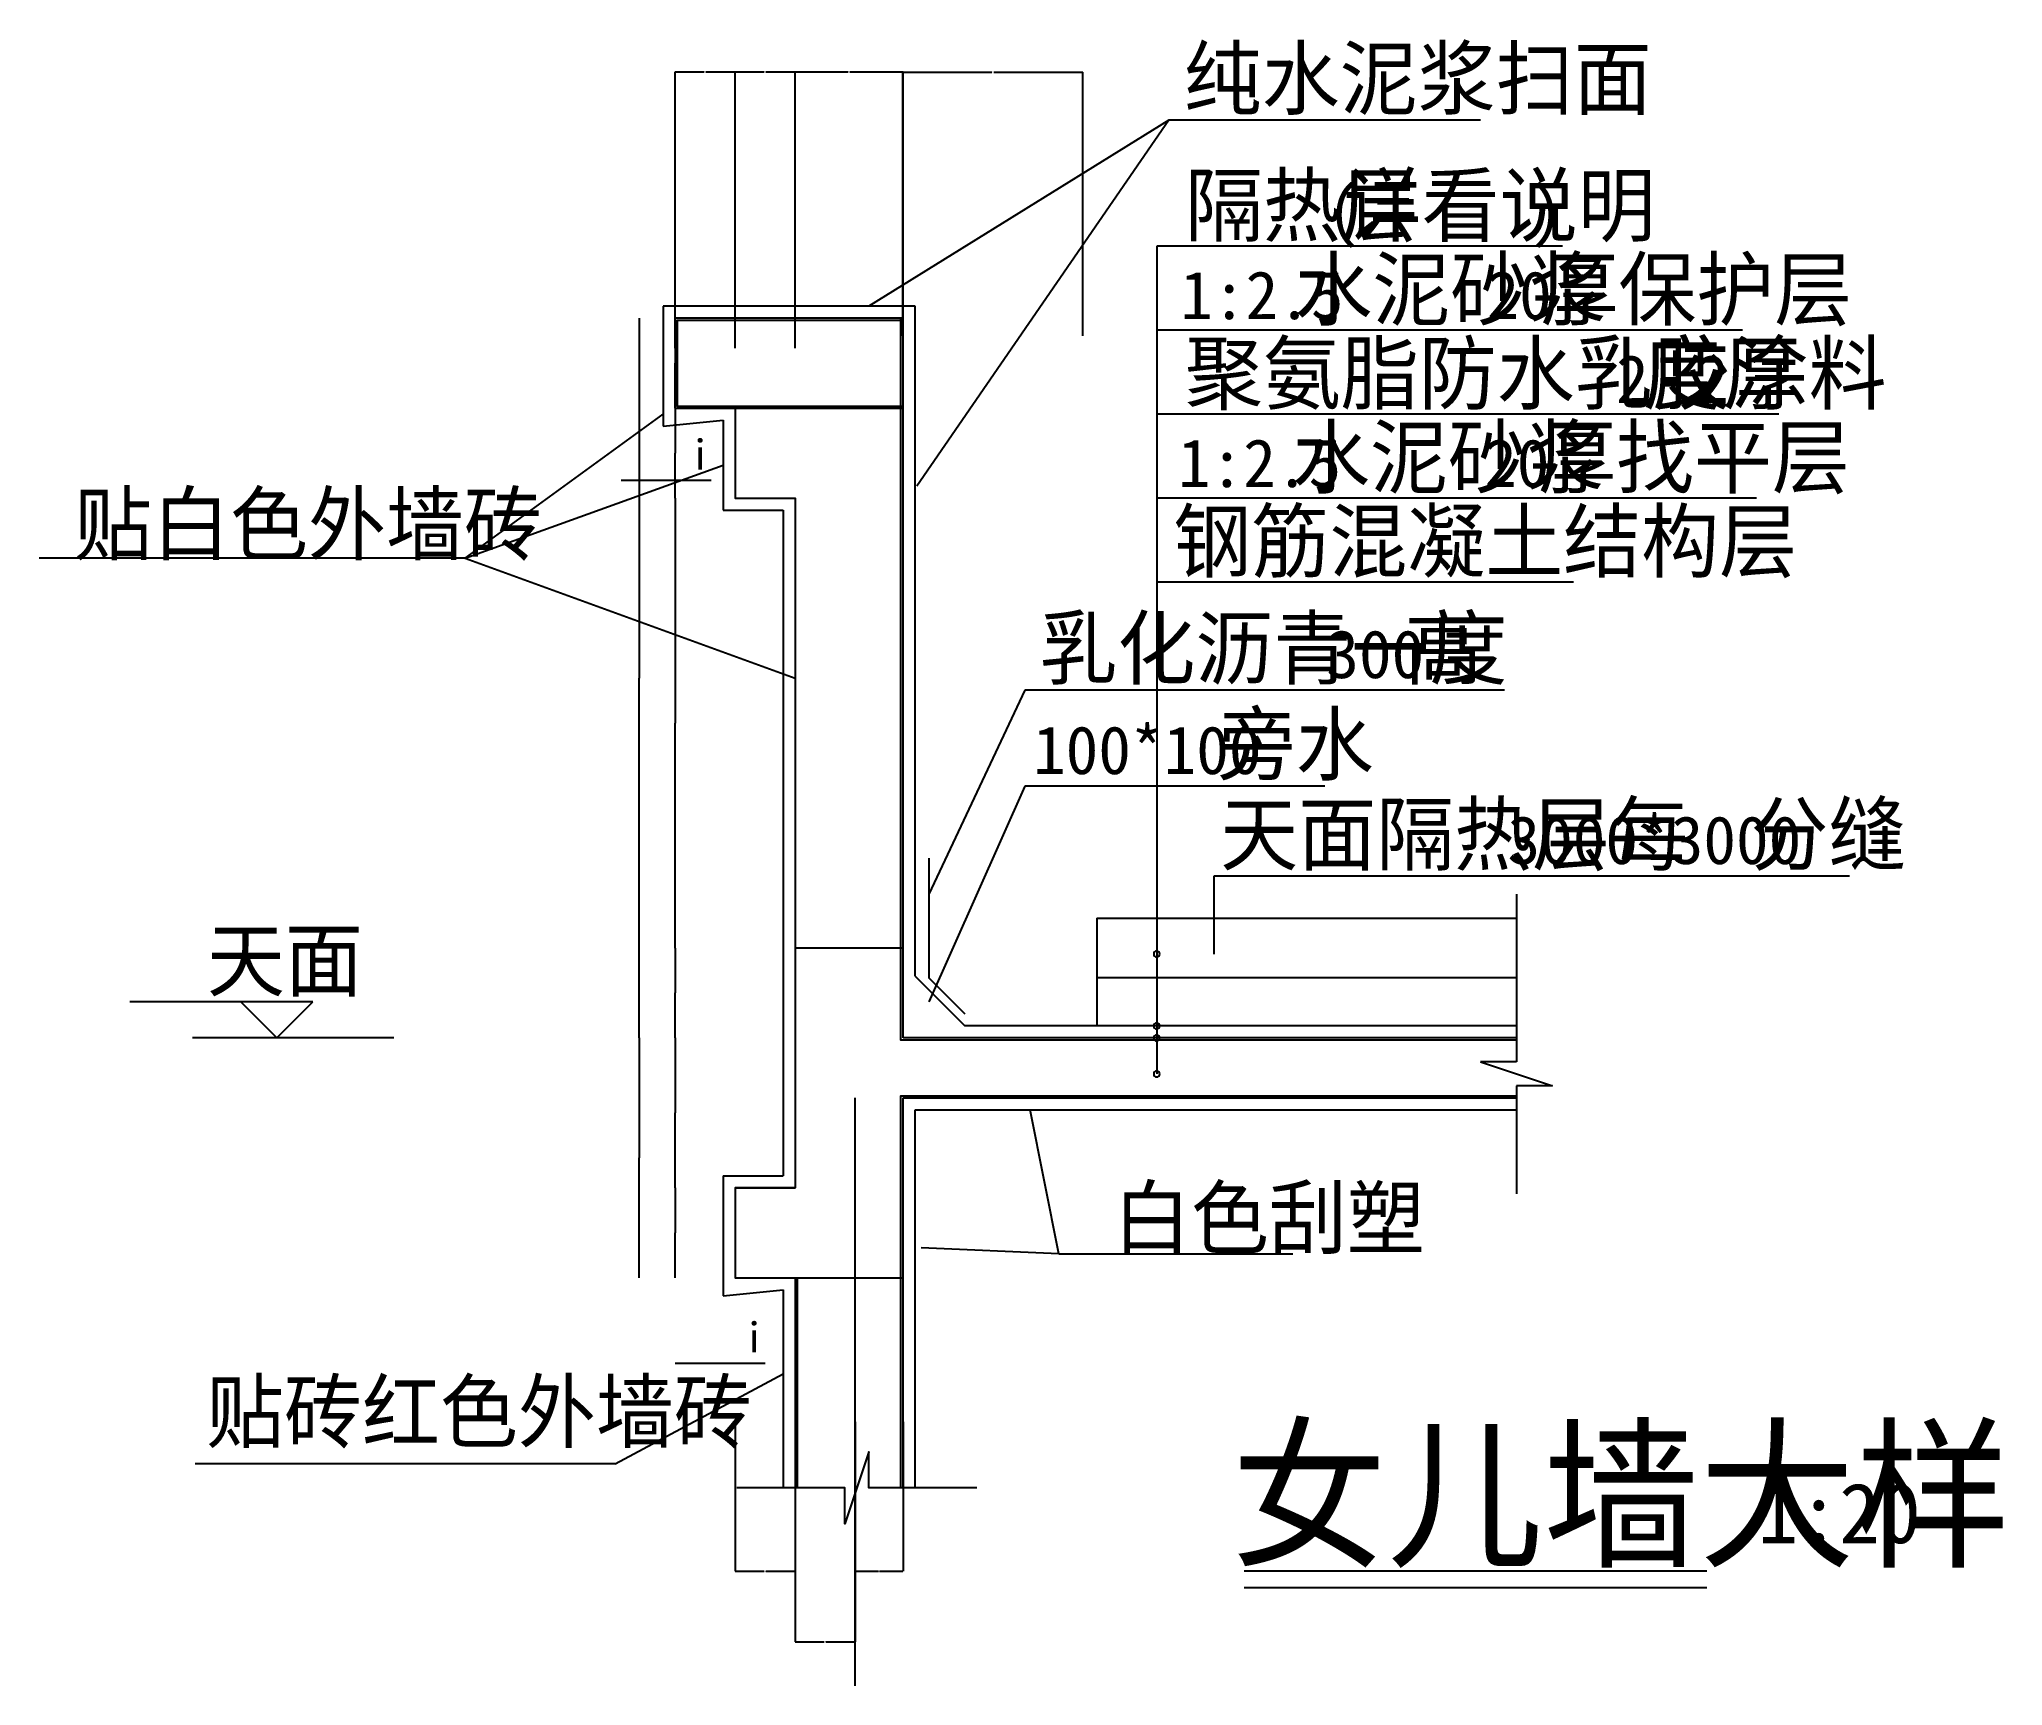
# Model space of a CAD drawing. Header units: metres. Extents: x -210 to 3063, y 320 to 3065.
import ezdxf

# ---------------------------------------------------------------- set-up
doc = ezdxf.new("R2010")
doc.units = ezdxf.units.M
for name, color, linetype in [('LM', 141, 'Continuous'), ('PUB_DIM', 3, 'Continuous'), ('PUB_TEXT', 7, 'Continuous'), ('PUB_WALL', 7, 'Continuous'), ('S_DOTE', 1, 'Continuous'), ('S_E_COLUMN', 4, 'Continuous'), ('S_SURFACE', 6, 'Continuous'), ('S_WALL', 7, 'Continuous')]:
    doc.layers.add(name, color=color, linetype=linetype)
doc.dimstyles.get("Standard").update_dxf_attribs({"dimtxt": 2.5, "dimasz": 2.5, "dimexe": 1.25, "dimexo": 0.625, "dimtad": 1, "dimcen": 2.5, "dimazin": 3, "dimtfac": 1, "dimtmove": 0, "dimatfit": 3})

# ---------------------------------------------------------------- blocks, each defined once
blk = doc.blocks.new('*D1')
for p, q in [((1138.5, 3010.49), (1049.75, 3010.49)), ((1050, 2550), (1050, 3010.49)), ((1230.25, 3010.49), (1141.5, 3010.49)), ((1230, 2550), (1230, 3010.49))]:
    blk.add_line(p, q)
at = {"layer": 'Defpoints'}
for p in [(1230, 3010.49), (1050, 2550), (1230, 2550)]:
    blk.add_point(p, dxfattribs=at)
at = {"layer": 'PUB_DIM', "insert": (1140, 3010.49), "char_height": 1, "attachment_point": 5}
blk.add_mtext('180', dxfattribs=at)
blk = doc.blocks.new('*D2')
for p, q in [((998.5, 3010.49), (949.75, 3010.49)), ((950, 2550), (950, 3010.49)), ((1050.25, 3010.49), (1001.5, 3010.49)), ((1050, 2550), (1050, 3010.49))]:
    blk.add_line(p, q)
at = {"layer": 'Defpoints'}
for p in [(1050, 3010.49), (950, 2550), (1050, 2550)]:
    blk.add_point(p, dxfattribs=at)
at = {"layer": 'PUB_DIM', "insert": (1000, 3010.49), "char_height": 1, "attachment_point": 5}
blk.add_mtext('100', dxfattribs=at)
blk = doc.blocks.new('*D3')
for p, q in [((898.5, 3010.49), (849.75, 3010.49)), ((850, 2550), (850, 3010.49)), ((950.25, 3010.49), (901.5, 3010.49)), ((950, 2550), (950, 3010.49))]:
    blk.add_line(p, q)
at = {"layer": 'Defpoints'}
for p in [(950, 3010.49), (850, 2550), (950, 2550)]:
    blk.add_point(p, dxfattribs=at)
at = {"layer": 'PUB_DIM', "insert": (900, 3010.49), "char_height": 1, "attachment_point": 5}
blk.add_mtext('100', dxfattribs=at)
blk = doc.blocks.new('*D4')
for p, q in [((950, 760), (950, 510.88)), ((1050, 760), (1050, 510.88)), ((950.25, 510.88), (998.5, 510.88)), ((1001.5, 510.88), (1049.75, 510.88))]:
    blk.add_line(p, q)
at = {"layer": 'Defpoints'}
for p in [(950, 760), (1050, 760), (950, 510.88)]:
    blk.add_point(p, dxfattribs=at)
at = {"layer": 'PUB_DIM', "insert": (1000, 510.88), "char_height": 1, "attachment_point": 5}
blk.add_mtext('100', dxfattribs=at)
blk = doc.blocks.new('*D5')
for p, q in [((1050, 760), (1050, 393.28)), ((1150, 760), (1150, 393.28)), ((1050.25, 393.28), (1098.5, 393.28)), ((1101.5, 393.28), (1149.75, 393.28))]:
    blk.add_line(p, q)
at = {"layer": 'Defpoints'}
for p in [(1050, 760), (1150, 760), (1050, 393.28)]:
    blk.add_point(p, dxfattribs=at)
at = {"layer": 'PUB_DIM', "insert": (1100, 393.28), "char_height": 1, "attachment_point": 5}
blk.add_mtext('100', dxfattribs=at)
blk = doc.blocks.new('*D6')
for p, q in [((1150, 760), (1150, 510.88)), ((1230, 760), (1230, 510.88)), ((1150.25, 510.88), (1189, 510.88)), ((1191, 510.88), (1229.75, 510.88))]:
    blk.add_line(p, q)
at = {"layer": 'Defpoints'}
for p in [(1150, 760), (1230, 760), (1150, 510.88)]:
    blk.add_point(p, dxfattribs=at)
at = {"layer": 'PUB_DIM', "insert": (1190, 510.88), "char_height": 1, "attachment_point": 5}
blk.add_mtext('80', dxfattribs=at)
blk = doc.blocks.new('*D7')
for p, q in [((850, 2600), (850, 2525)), ((849.75, 2525), (849.5, 2525)), ((850, 2450), (850, 2525)), ((850, 2525), (850, 2525)), ((850.25, 2525), (850.5, 2525))]:
    blk.add_line(p, q)
at = {"layer": 'Defpoints'}
for p in [(850, 2600), (850, 2525), (850, 2450)]:
    blk.add_point(p, dxfattribs=at)
at = {"layer": 'PUB_DIM', "insert": (850, 2526.125), "char_height": 1, "attachment_point": 5}
blk.add_mtext('0', dxfattribs=at)
blk = doc.blocks.new('*D8')
for p, q in [((850, 2450), (850, 2375)), ((849.75, 2375), (849.5, 2375)), ((850, 2300), (850, 2375)), ((850, 2375), (850, 2375)), ((850.25, 2375), (850.5, 2375))]:
    blk.add_line(p, q)
at = {"layer": 'Defpoints'}
for p in [(850, 2450), (850, 2375), (850, 2300)]:
    blk.add_point(p, dxfattribs=at)
at = {"layer": 'PUB_DIM', "insert": (850, 2376.125), "char_height": 1, "attachment_point": 5}
blk.add_mtext('0', dxfattribs=at)
blk = doc.blocks.new('*D9')
for p, q in [((850, 2300), (850, 1925)), ((849.75, 1925), (849.5, 1925)), ((850, 1550), (850, 1925)), ((850, 1925), (850, 1925)), ((850.25, 1925), (850.5, 1925))]:
    blk.add_line(p, q)
at = {"layer": 'Defpoints'}
for p in [(850, 2300), (850, 1925), (850, 1550)]:
    blk.add_point(p, dxfattribs=at)
at = {"layer": 'PUB_DIM', "insert": (850, 1926.125), "char_height": 1, "attachment_point": 5}
blk.add_mtext('0', dxfattribs=at)
blk = doc.blocks.new('*D10')
for p, q in [((850, 1400), (850, 1275)), ((849.75, 1275), (849.5, 1275)), ((850, 1150), (850, 1275)), ((850, 1275), (850, 1275)), ((850.25, 1275), (850.5, 1275))]:
    blk.add_line(p, q)
at = {"layer": 'Defpoints'}
for p in [(850, 1400), (850, 1275), (850, 1150)]:
    blk.add_point(p, dxfattribs=at)
at = {"layer": 'PUB_DIM', "insert": (850, 1276.125), "char_height": 1, "attachment_point": 5}
blk.add_mtext('0', dxfattribs=at)
blk = doc.blocks.new('*D11')
for p, q in [((850, 1150), (850, 1075)), ((849.75, 1075), (849.5, 1075)), ((850, 1000), (850, 1075)), ((850, 1075), (850, 1075)), ((850.25, 1075), (850.5, 1075))]:
    blk.add_line(p, q)
at = {"layer": 'Defpoints'}
for p in [(850, 1150), (850, 1075), (850, 1000)]:
    blk.add_point(p, dxfattribs=at)
at = {"layer": 'PUB_DIM', "insert": (850, 1076.125), "char_height": 1, "attachment_point": 5}
blk.add_mtext('0', dxfattribs=at)
blk = doc.blocks.new('*D12')
for p, q in [((850, 1550), (850, 1475)), ((849.75, 1475), (849.5, 1475)), ((850, 1400), (850, 1475)), ((850, 1475), (850, 1475)), ((850.25, 1475), (850.5, 1475))]:
    blk.add_line(p, q)
at = {"layer": 'Defpoints'}
for p in [(850, 1550), (850, 1475), (850, 1400)]:
    blk.add_point(p, dxfattribs=at)
at = {"layer": 'PUB_DIM', "insert": (850, 1476.125), "char_height": 1, "attachment_point": 5}
blk.add_mtext('0', dxfattribs=at)
blk = doc.blocks.new('*D13')
for p, q in [((790, 2600), (790, 2000)), ((789.75, 2000), (789.5, 2000)), ((790, 1400), (790, 2000)), ((790, 2000), (790, 2000)), ((790.25, 2000), (790.5, 2000))]:
    blk.add_line(p, q)
at = {"layer": 'Defpoints'}
for p in [(790, 2600), (790, 2000), (790, 1400)]:
    blk.add_point(p, dxfattribs=at)
at = {"layer": 'PUB_DIM', "insert": (790, 2001.125), "char_height": 1, "attachment_point": 5}
blk.add_mtext('0', dxfattribs=at)
blk = doc.blocks.new('*D14')
for p, q in [((790, 1400), (790, 1200)), ((789.75, 1200), (789.5, 1200)), ((790, 1000), (790, 1200)), ((790, 1200), (790, 1200)), ((790.25, 1200), (790.5, 1200))]:
    blk.add_line(p, q)
at = {"layer": 'Defpoints'}
for p in [(790, 1400), (790, 1200), (790, 1000)]:
    blk.add_point(p, dxfattribs=at)
at = {"layer": 'PUB_DIM', "insert": (790, 1201.125), "char_height": 1, "attachment_point": 5}
blk.add_mtext('0', dxfattribs=at)
blk = doc.blocks.new('*D15')
for p, q in [((1229.8, 2570.49), (1229.8, 3010.49)), ((1230.05, 3010.49), (1378.3, 3010.49)), ((1381.3, 3010.49), (1529.55, 3010.49)), ((1529.8, 2570.49), (1529.8, 3010.49))]:
    blk.add_line(p, q)
at = {"layer": 'Defpoints'}
for p in [(1229.8, 3010.49), (1229.8, 2570.49), (1529.8, 2570.49)]:
    blk.add_point(p, dxfattribs=at)
at = {"layer": 'PUB_DIM', "insert": (1379.8, 3010.49), "char_height": 1, "attachment_point": 5}
blk.add_mtext('300', dxfattribs=at)

msp = doc.modelspace()

# ---------------------------------------------------------------- hatches: boundary and pattern name
at = {"layer": 'LM'}
h = msp.add_hatch(dxfattribs=at)
h.set_pattern_fill('ANSI31', scale=500)
h.paths.add_polyline_path([(1230, 2450), (950, 2450), (950, 2300), (1050, 2300), (1050, 1550), (1230, 1550)])
h = msp.add_hatch(dxfattribs=at)
h.set_pattern_fill('ANSI31', scale=500)
h.paths.add_polyline_path([(1150, 1000), (1053.5, 1000), (1053.5, 740.58), (1150, 756.67)])
h.paths.add_polyline_path([(1226.5, 1000), (1150, 1000), (1150, 641), (1173, 710), (1173, 650), (1226.5, 650)])
h.paths.add_polyline_path([(1053.5, 740.58), (1053.5, 650), (1133, 650), (1133, 590), (1150, 641), (1150, 756.67)])

# ---------------------------------------------------------------- linework, layer by layer
for p, q in [((1250, 2620), (830, 2620)), ((830, 2620), (830, 2420)), ((1250, 1503), (1250, 2620)), ((500, 2200), (830, 2440)), ((830, 2420), (930, 2430)), ((930, 2430), (930, 2280)), ((500, 2200), (930, 2355)), ((930, 2280), (1030, 2280)), ((1030, 2280), (1030, 1170)), ((500, 2200), (-210, 2200)), ((500, 2200), (1050, 2000)), ((1250, 1503), (1333, 1420)), ((2253, 1420), (1333, 1420)), ((1250, 1280), (2253, 1280)), ((1250, 650), (1250, 1280)), ((1490, 1040), (1442.22, 1280)), ((930, 1170), (1030, 1170)), ((930, 1170), (930, 970)), ((1490, 1040), (1260, 1050)), ((1490, 1040), (1880, 1040)), ((930, 970), (1030, 980)), ((1030, 980), (1030, 870)), ((1030, 880), (1030, 650)), ((750, 690), (1030, 840)), ((750, 690), (50, 690))]:
    msp.add_line(p, q, dxfattribs=at)
for points in [[(1273, 1700), (1273, 1500), (1333, 1440)], [(1798.62, 511.64), (2570, 511.64)], [(1798.62, 483.65), (2570, 483.65)]]:
    msp.add_lwpolyline(points, dxfattribs=at)
at = {"layer": 'PUB_DIM'}
for p, q in [((185.81, 1460), (-59.23, 1460)), ((245.81, 1460), (125.81, 1460)), ((125.81, 1460), (185.81, 1400)), ((185.81, 1400), (245.81, 1460)), ((381.02, 1400), (45.29, 1400))]:
    msp.add_line(p, q, dxfattribs=at)
for points in [[(760, 2330), (910, 2330)], [(850, 858), (1000, 858)]]:
    msp.add_lwpolyline(points, dxfattribs=at)
at = {"layer": 'PUB_WALL'}
for points in [[(1230, 2596.5), (853.5, 2596.5), (853.5, 2453.5), (1230, 2453.5)], [(2253, 1396.5), (1226.5, 1396.5), (1226.5, 2600)], [(950, 2450), (950, 2300), (1050, 2300), (1050, 1150), (950, 1150), (950, 1000), (1230, 1000)], [(1230, 1550), (1050, 1550)], [(1226.5, 650), (1226.5, 1303.5), (2253, 1303.5)], [(1053.5, 1000), (1053.5, 650)]]:
    msp.add_lwpolyline(points, dxfattribs=at)
at = {"layer": 'S_DOTE'}
msp.add_line((1150, 320), (1150, 1300), dxfattribs=at)
at = {"layer": 'S_E_COLUMN'}
for p, q in [((1553, 1600), (2253, 1600)), ((1553, 1600), (1553, 1420)), ((2253, 1500), (1553, 1500))]:
    msp.add_line(p, q, dxfattribs=at)
at = {"layer": 'S_SURFACE'}
for p, q in [((1673, 2930), (1173, 2620)), ((1673, 2930), (1253, 2320)), ((2193, 2930), (1673, 2930)), ((1653, 2720), (1653, 1340)), ((2329.44, 2720), (1653, 2720)), ((2629.37, 2580), (1653, 2580)), ((2690.34, 2440), (1653, 2440)), ((2653, 2300), (1653, 2300)), ((2347.57, 2160), (1653, 2160)), ((1433, 1980), (1273, 1640)), ((2233, 1980), (1433, 1980)), ((1433, 1820), (1273, 1460)), ((1933, 1820), (1433, 1820)), ((2807.95, 1670), (1747.95, 1670)), ((1747.95, 1670), (1747.95, 1540)), ((2253, 1640), (2253, 1360)), ((2253, 1360), (2193, 1360)), ((2193, 1360), (2313, 1320)), ((2313, 1320), (2253, 1320)), ((2253, 1320), (2253, 1140))]:
    msp.add_line(p, q, dxfattribs=at)
msp.add_lwpolyline([(1353, 650), (1173, 650), (1173, 710), (1133, 590), (1133, 650), (953, 650)], dxfattribs=at)
for centre, start, end in [((1653, 1540), 0, 180), ((1653, 1540), 180, 0), ((1653, 1420), 0, 180), ((1653, 1420), 180, 0), ((1653, 1400), 0, 180), ((1653, 1400), 180, 0), ((1653, 1340), 0, 180), ((1653, 1340), 180, 0)]:
    msp.add_arc(centre, 5, start, end, dxfattribs=at)
at = {"layer": 'S_WALL'}
for p, q in [((850, 2600), (850, 2450)), ((1230, 2600), (850, 2600)), ((1230, 1400), (1230, 2600)), ((850, 2450), (1230, 2450)), ((950, 2450), (950, 2300)), ((950, 2300), (1050, 2300)), ((1050, 2300), (1050, 1150)), ((1230, 1550), (1050, 1550)), ((2253, 1400), (1230, 1400)), ((1230, 1300), (2253, 1300)), ((1230, 650), (1230, 1300)), ((950, 1150), (950, 1000)), ((950, 1150), (1050, 1150)), ((950, 1000), (1230, 1000)), ((1050, 1000), (1050, 650))]:
    msp.add_line(p, q, dxfattribs=at)

# ---------------------------------------------------------------- texts
at = {"layer": 'PUB_TEXT'}
for s, height, p in [('纯水泥浆扫面', 100, (1698.03, 2950)), ('隔热层', 100, (1700.07, 2738.48)), ('详看说明', 100, (1964.62, 2738.48)), ('(', 80, (1937.17, 2738.48)), (')', 80, (2275.66, 2738.48)), ('水泥砂浆', 100, (1882.46, 2598.48)), ('厚保护层', 100, (2292.51, 2598.48)), ('1:2.5', 80, (1692.26, 2598.48)), ('20', 80, (2202.71, 2598.48)), ('聚氨脂防水乳胶涂料', 100, (1699.75, 2458.48)), ('度', 100, (2463.45, 2458.48)), ('厚', 100, (2596.93, 2458.48)), ('2', 80, (2418.74, 2458.48)), ('2', 80, (2552.23, 2458.48)), ('水泥砂浆', 100, (1878.53, 2318.48)), ('厚找平层', 100, (2288.58, 2318.48)), ('i', 50, (874.7, 2347.69)), ('1:2.5', 80, (1688.33, 2318.48)), ('20', 80, (2198.78, 2318.48)), ('贴白色外墙砖', 100, (-151.98, 2207.17)), ('钢筋混凝土结构层', 100, (1680.55, 2178.48)), ('乳化沥青一度', 100, (1457.33, 2000)), ('高', 100, (2066.16, 2000)), ('300', 80, (1935.7, 2000)), ('旁水', 100, (1754.7, 1840)), ('100*100', 80, (1446.74, 1840)), ('天面隔热层每', 100, (1758.75, 1690)), ('分缝', 100, (2642.81, 1690)), ('3000*3000', 80, (2237.75, 1690)), ('天面', 100, (69.58, 1480)), ('白色刮塑', 100, (1580, 1050)), ('i', 50, (964.7, 875.69)), ('贴砖红色外墙砖', 100, (68.02, 727.17)), ('女儿墙大样', 200, (1777.16, 538.59)), ('1:20', 100, (2654.7, 557.69))]:
    msp.add_text(s, height=height, dxfattribs=at).set_placement(p)

# ---------------------------------------------------------------- dimensions: what is measured, and where the dimension line sits
at = {"layer": 'PUB_DIM'}
for base, p1, p2, picture, middle in [((950, 3010.49), (950, 2550), (850, 2550), '*D3', (900, 3010.49)), ((1050, 3010.49), (1050, 2550), (950, 2550), '*D2', (1000, 3010.49)), ((1230, 3010.49), (1230, 2550), (1050, 2550), '*D1', (1140, 3010.49)), ((1229.8, 3010.49), (1229.8, 2570.49), (1529.8, 2570.49), '*D15', (1379.8, 3010.49)), ((790, 2000), (790, 2600), (790, 1400), '*D13', (790, 2001.125)), ((850, 2525), (850, 2600), (850, 2450), '*D7', (850, 2526.125)), ((850, 2375), (850, 2450), (850, 2300), '*D8', (850, 2376.125)), ((850, 1925), (850, 2300), (850, 1550), '*D9', (850, 1926.125)), ((850, 1475), (850, 1550), (850, 1400), '*D12', (850, 1476.125)), ((790, 1200), (790, 1400), (790, 1000), '*D14', (790, 1201.125)), ((850, 1275), (850, 1400), (850, 1150), '*D10', (850, 1276.125)), ((850, 1075), (850, 1150), (850, 1000), '*D11', (850, 1076.125)), ((950, 510.88), (950, 760), (1050, 760), '*D4', (1000, 510.88)), ((1050, 393.28), (1050, 760), (1150, 760), '*D5', (1100, 393.28)), ((1150, 510.88), (1150, 760), (1230, 760), '*D6', (1190, 510.88))]:
    dim = msp.add_linear_dim(base=base, p1=p1, p2=p2, dimstyle='Standard', dxfattribs=at)
    dim.commit()
    dim.dimension.update_dxf_attribs({"geometry": picture, "text_midpoint": middle})

doc.saveas('drawing.dxf')
